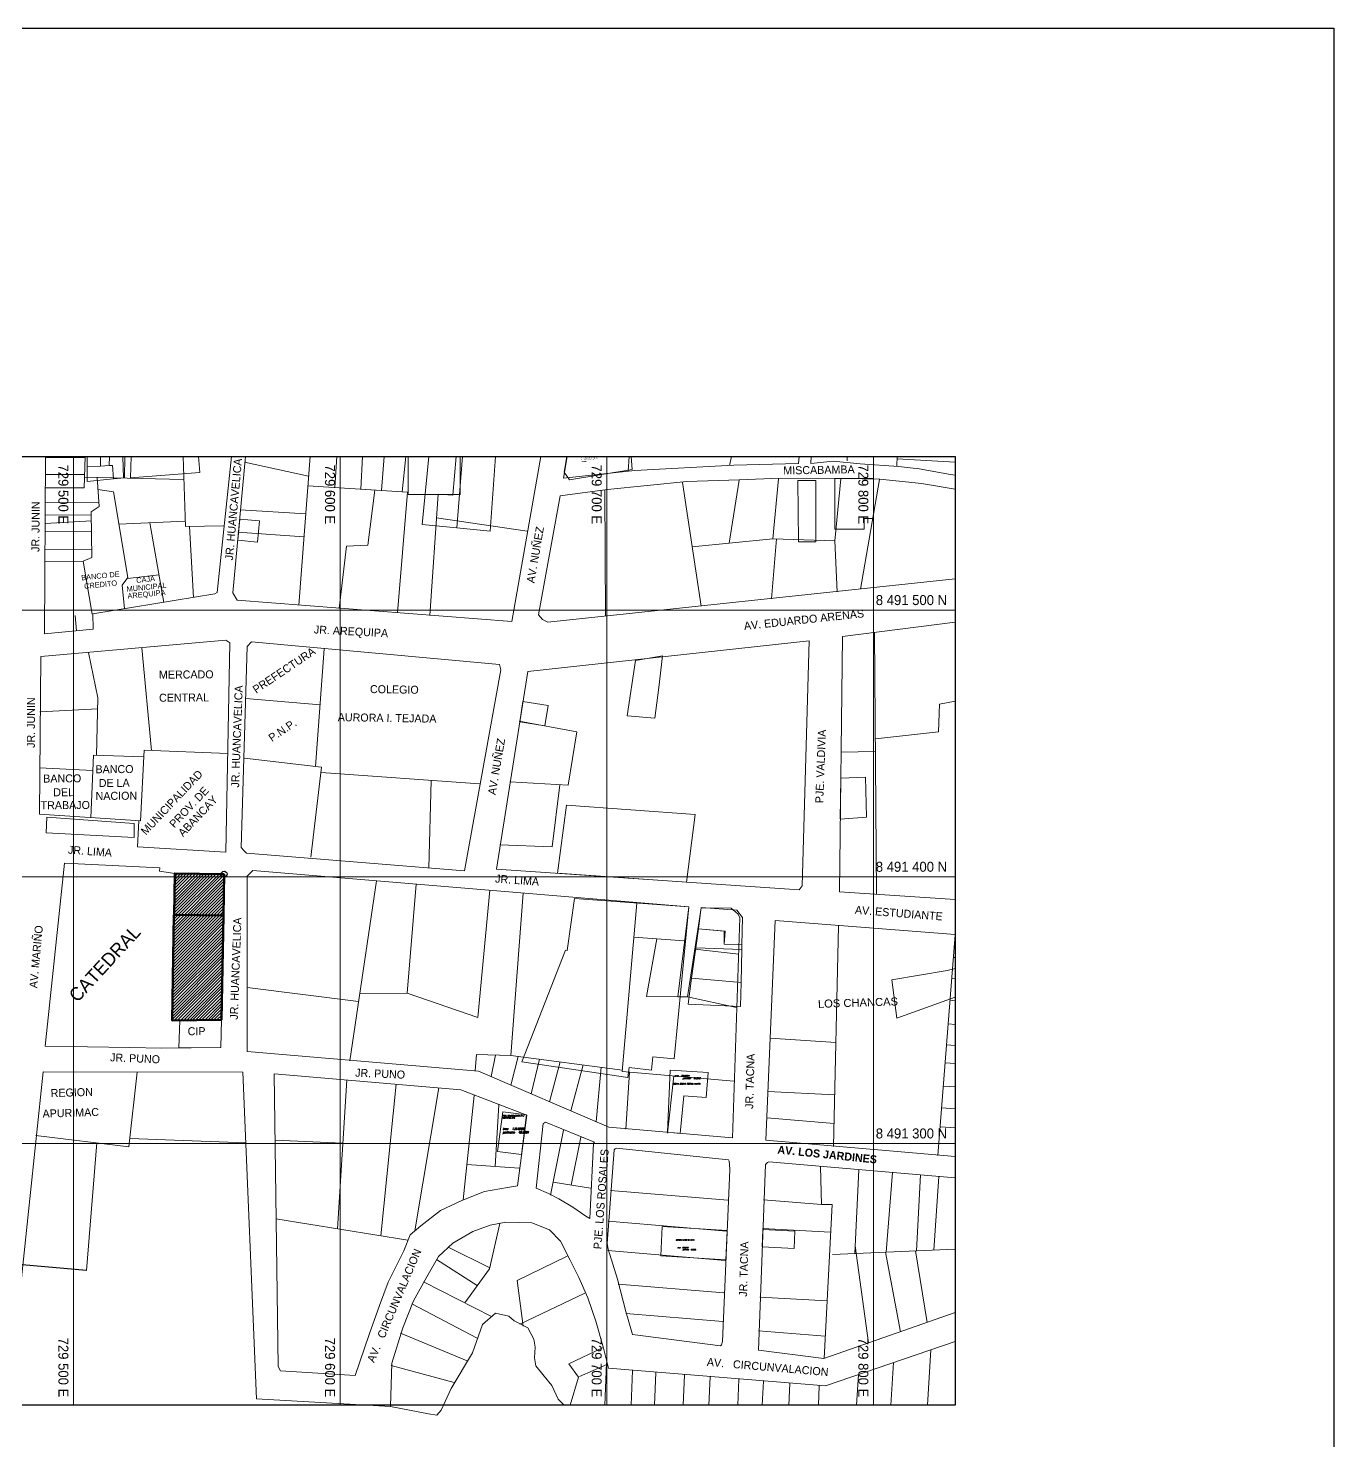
# Model space of a CAD drawing. Header units: metres. Extents: x 729055 to 734858, y 8489029 to 8491869.
# Drawn here: x 734368 to 734858, y 8489455 to 8489984 of the extents above; entities that cross this region are included whole.
import ezdxf
from ezdxf.enums import TextEntityAlignment as Align

# ---------------------------------------------------------------- set-up
doc = ezdxf.new("R2010")
doc.units = ezdxf.units.M
for name, color, linetype, lineweight in [('AREA DE EXCAVACION', 5, 'Continuous', 60), ('CATASTRO', 1, 'Continuous', 18), ('GRILLAS', 7, 'Continuous', 0), ('HACH', 7, 'Continuous', 0), ('lotes', 146, 'Continuous', 18), ('TEXTO', 7, 'Continuous', 0)]:
    doc.layers.add(name, color=color, linetype=linetype, lineweight=lineweight)
doc.layers.add('manzanas', color=2, linetype='Continuous')
doc.styles.add('1. Barrios', font='@PMingLiU-ExtB.ttf')
doc.styles.add('abancay85', font='swiss.ttf', dxfattribs={"height": 8.5})
doc.styles.add('MEMBRET', font='romab___.ttf', dxfattribs={"height": 0.5})
doc.styles.add('SIMPLEX', font='simplex.shx', dxfattribs={"width": 0.75, "oblique": 20, "height": 1.75})
doc.styles.get("Standard").update_dxf_attribs({"font": 'BELL.TTF'})

msp = doc.modelspace()

# ---------------------------------------------------------------- hatches: boundary and pattern name
at = {"layer": 'HACH'}
h = msp.add_hatch(dxfattribs=at)
h.set_pattern_fill('ANSI31', color=256, scale=0.25)
h.set_pattern_definition([(45, (4885.3716, -1733.8377), (-0.56126600757, 0.56126600757), [])])
h.paths.add_polyline_path([(734441.659, 8489651.658), (734441.891, 8489667.157), (734423.393, 8489667.433), (734423.161, 8489651.935)])
h.paths.add_polyline_path([(734423.061, 8489651.937), (734422.466, 8489612.221), (734440.854, 8489612.517), (734441.659, 8489651.658)])

# ---------------------------------------------------------------- linework, layer by layer
at = {"lineweight": 0}
for p, q in [((734375.171, 8489682.602), (734375.383, 8489688.52)), ((734375.383, 8489688.52), (734408.184, 8489686.12)), ((734408.184, 8489686.12), (734408.143, 8489680.831)), ((734408.143, 8489680.831), (734375.171, 8489682.602))]:
    msp.add_line(p, q, dxfattribs=at)
msp.add_line((734390.316, 8489518.531), (734366.207, 8489520.604))
at = {"color": 251}
msp.add_lwpolyline([(734027.391, 8489984.332), (734858.033, 8489984.332), (734858.033, 8489028.725), (734027.391, 8489028.725)], close=True, dxfattribs=at)
at = {"color": 5, "lineweight": -3, "flags": 128}
for points in [[(734716.018, 8489823.75), (734716.018, 8489467.972), (734176.239, 8489467.972), (734176.239, 8489823.75), (734716.018, 8489823.75)], [(734176.239, 8489823.75), (734716.018, 8489823.75), (734716.018, 8489467.972), (734176.239, 8489467.972)]]:
    msp.add_lwpolyline(points, close=True, dxfattribs=at)
at = {"lineweight": 0}
msp.add_lwpolyline([(734386.555, 8489758.439), (734386.007, 8489764.109)], dxfattribs=at)
at = {"layer": 'AREA DE EXCAVACION', "color": 12, "true_color": 0xd90d02, "flags": 128}
for points in [[(734441.891, 8489667.157), (734423.393, 8489667.433), (734423.161, 8489651.935), (734441.659, 8489651.658)], [(734441.659, 8489651.658), (734423.161, 8489651.935), (734423.061, 8489651.937), (734422.466, 8489612.221), (734440.854, 8489612.517)]]:
    msp.add_lwpolyline(points, close=True, dxfattribs=at)
at = {"layer": 'CATASTRO'}
for p, q in [((734374.871, 8489823.75), (734374.524, 8489757.274)), ((734439.264, 8489772.794), (734444.646, 8489823.75)), ((734449.936, 8489823.75), (734445.134, 8489772.68)), ((734549.743, 8489761.905), (734560.69, 8489823.75)), ((734570.529, 8489823.75), (734569.194, 8489815.625)), ((734595.868, 8489818.553), (734633.036, 8489820.546)), ((734633.036, 8489820.546), (734657.281, 8489821.143)), ((734657.281, 8489821.143), (734657.578, 8489823.75)), ((734661.882, 8489821.144), (734662.074, 8489823.75)), ((734670.287, 8489821.964), (734661.882, 8489821.144)), ((734680.461, 8489821), (734670.287, 8489821.964)), ((734694.823, 8489819.968), (734680.461, 8489821)), ((734569.194, 8489815.625), (734595.868, 8489818.553)), ((734635.099, 8489815.006), (734650.437, 8489815.563)), ((734650.437, 8489815.563), (734674.397, 8489815.537)), ((734674.397, 8489815.537), (734687.774, 8489815.243)), ((734687.774, 8489815.243), (734703.38, 8489813.642)), ((734702.586, 8489819.067), (734694.823, 8489819.968)), ((734714.273, 8489817.04), (734702.586, 8489819.067)), ((734716.018, 8489816.7), (734714.273, 8489817.04)), ((734567.869, 8489808.947), (734585.723, 8489811.374)), ((734585.723, 8489811.374), (734615.382, 8489814.322)), ((734615.382, 8489814.322), (734635.099, 8489815.006)), ((734703.38, 8489813.642), (734716.018, 8489811.439)), ((734559.764, 8489764.371), (734567.869, 8489808.947)), ((734438.411, 8489772.202), (734439.264, 8489772.794)), ((734716.018, 8489777.841), (734563.28, 8489761.625)), ((734392.632, 8489764.749), (734438.411, 8489772.202)), ((734445.134, 8489772.68), (734446.847, 8489769.873)), ((734446.847, 8489769.873), (734549.743, 8489761.905)), ((734392.773, 8489759.041), (734392.632, 8489764.749)), ((734561.286, 8489762.646), (734559.764, 8489764.371)), ((734563.28, 8489761.625), (734561.286, 8489762.646)), ((734374.524, 8489757.274), (734392.773, 8489759.041)), ((734716.018, 8489761.578), (734673.797, 8489756.298)), ((734442.561, 8489754.919), (734373.213, 8489748.771)), ((734444.074, 8489753.856), (734442.561, 8489754.919)), ((734442.584, 8489675.423), (734444.074, 8489753.856)), ((734450.603, 8489752.475), (734448.236, 8489677.111)), ((734452.132, 8489754.193), (734450.603, 8489752.475)), ((734545.187, 8489745.779), (734452.132, 8489754.193)), ((734555.748, 8489743.153), (734661.315, 8489754.651)), ((734661.315, 8489754.651), (734658.642, 8489662.779)), ((734673.797, 8489756.298), (734672.66, 8489660.489)), ((734373.213, 8489748.771), (734372.668, 8489689.671)), ((734532.04, 8489668.39), (734545.622, 8489743.749)), ((734544.011, 8489669.038), (734555.748, 8489743.153)), ((734545.622, 8489743.749), (734545.187, 8489745.779)), ((734372.668, 8489689.671), (734410.486, 8489687.114)), ((734409.917, 8489687.153), (734409.387, 8489677.42)), ((734409.387, 8489677.42), (734442.589, 8489675.423)), ((734448.236, 8489677.111), (734449.436, 8489675.854)), ((734449.436, 8489675.854), (734450.262, 8489674.989)), ((734450.262, 8489674.989), (734532.04, 8489668.39)), ((734382.003, 8489671.223), (734374.73, 8489602.633)), ((734450.569, 8489666.426), (734452.693, 8489668.474)), ((734452.693, 8489668.474), (734616.227, 8489654.848)), ((734657.559, 8489661.31), (734544.011, 8489669.038)), ((734450.524, 8489600.606), (734450.569, 8489666.426)), ((734658.642, 8489662.779), (734657.559, 8489661.31)), ((734672.66, 8489660.489), (734716.018, 8489657.606)), ((734616.227, 8489654.848), (734612.022, 8489621.121)), ((734615.641, 8489621.084), (734620.836, 8489654.574)), ((734620.836, 8489654.574), (734632.075, 8489654.35)), ((734632.075, 8489654.35), (734634.734, 8489652.176)), ((734634.734, 8489652.176), (734635.36, 8489650.728)), ((734635.36, 8489650.728), (734632.567, 8489568.239)), ((734648.492, 8489649.717), (734645.044, 8489567.332)), ((734716.018, 8489644.516), (734648.492, 8489649.717)), ((734612.022, 8489621.121), (734615.641, 8489621.084)), ((734537.241, 8489593.311), (734450.524, 8489600.606)), ((734360.915, 8489467.972), (734374.044, 8489592.993)), ((734374.044, 8489592.993), (734448.898, 8489592.905)), ((734448.898, 8489592.905), (734454.036, 8489470.417)), ((734586.163, 8489572.223), (734537.241, 8489593.311)), ((734530.729, 8489586.322), (734460.728, 8489592.206)), ((734460.728, 8489592.206), (734462.151, 8489482.54)), ((734555.37, 8489576.772), (734530.729, 8489586.322)), ((734551.954, 8489550.324), (734555.37, 8489576.772)), ((734561.552, 8489573.631), (734558.869, 8489549.332)), ((734562.018, 8489573.834), (734561.552, 8489573.631)), ((734562.445, 8489574.13), (734562.018, 8489573.834)), ((734580.755, 8489566.657), (734562.445, 8489574.13)), ((734632.567, 8489568.239), (734586.163, 8489572.223)), ((734579.042, 8489538.064), (734580.369, 8489566.268)), ((734580.369, 8489566.268), (734580.755, 8489566.657)), ((734645.044, 8489567.332), (734716.018, 8489561.281)), ((734588.137, 8489563.815), (734585.493, 8489528.66)), ((734588.543, 8489564.158), (734588.137, 8489563.815)), ((734589.01, 8489564.361), (734588.543, 8489564.158)), ((734631.041, 8489559.976), (734589.01, 8489564.361)), ((734628.837, 8489491.891), (734631.495, 8489556.234)), ((734631.243, 8489559.508), (734631.041, 8489559.976)), ((734631.481, 8489558.447), (734631.243, 8489559.508)), ((734631.495, 8489556.234), (734631.481, 8489558.447)), ((734644.91, 8489558.286), (734642.257, 8489488.675)), ((734645.722, 8489558.971), (734644.91, 8489558.286)), ((734646.169, 8489559.221), (734645.722, 8489558.971)), ((734716.018, 8489553.229), (734646.169, 8489559.221)), ((734548.157, 8489549.619), (734551.954, 8489550.324)), ((734530.994, 8489544.829), (734539.515, 8489548.196)), ((734539.515, 8489548.196), (734548.157, 8489549.619)), ((734558.869, 8489549.332), (734563.59, 8489547.388)), ((734563.59, 8489547.388), (734567.417, 8489545.332)), ((734567.417, 8489545.332), (734572.717, 8489542.307)), ((734515.731, 8489535.262), (734523.015, 8489540.976)), ((734523.015, 8489540.976), (734530.994, 8489544.829)), ((734572.717, 8489542.307), (734577.517, 8489538.899)), ((734511.65, 8489531.881), (734515.731, 8489535.262)), ((734535.176, 8489533.109), (734541.638, 8489535.471)), ((734541.638, 8489535.471), (734547.537, 8489536.7)), ((734547.537, 8489536.7), (734557.293, 8489536.443)), ((734557.293, 8489536.443), (734563.98, 8489533.799)), ((734577.517, 8489538.899), (734579.042, 8489538.064)), ((734509.268, 8489525.854), (734511.65, 8489531.881)), ((734527.627, 8489528.777), (734535.176, 8489533.109)), ((734563.98, 8489533.799), (734568.029, 8489529.565)), ((734568.029, 8489529.565), (734571.687, 8489522.388)), ((734503.408, 8489514.156), (734509.268, 8489525.854)), ((734517.89, 8489516.172), (734522.343, 8489523.819)), ((734522.343, 8489523.819), (734527.627, 8489528.777)), ((734585.493, 8489528.66), (734585.942, 8489526.469)), ((734585.942, 8489526.469), (734589.469, 8489515.241)), ((734571.687, 8489522.388), (734574.862, 8489515.944)), ((734500.121, 8489505.35), (734503.408, 8489514.156)), ((734512.975, 8489507.159), (734517.89, 8489516.172)), ((734574.862, 8489515.944), (734578.242, 8489508.258)), ((734589.469, 8489515.241), (734592.584, 8489503.168)), ((734578.242, 8489508.258), (734581.312, 8489499.494)), ((734496.288, 8489494.477), (734500.121, 8489505.35)), ((734508.932, 8489497.027), (734512.975, 8489507.159)), ((734592.584, 8489503.168), (734595.019, 8489494.461)), ((734666.795, 8489485.515), (734716.018, 8489502.751)), ((734535.059, 8489487.637), (734538.822, 8489498.258)), ((734538.822, 8489498.258), (734543.646, 8489502.551)), ((734543.646, 8489502.551), (734548.683, 8489501.378)), ((734548.683, 8489501.378), (734550.718, 8489499.63)), ((734550.718, 8489499.63), (734555.741, 8489497.021)), ((734581.312, 8489499.494), (734584.189, 8489489.361)), ((734491.002, 8489479.145), (734496.288, 8489494.477)), ((734504.807, 8489483.752), (734508.932, 8489497.027)), ((734555.741, 8489497.021), (734558.026, 8489492.792)), ((734558.026, 8489492.792), (734558.555, 8489489.765)), ((734595.019, 8489494.461), (734628.041, 8489490.27)), ((734527.014, 8489474.212), (734535.059, 8489487.637)), ((734558.555, 8489489.765), (734558.283, 8489485.749)), ((734584.189, 8489489.361), (734586.084, 8489481.927)), ((734628.041, 8489490.27), (734628.427, 8489490.659)), ((734628.427, 8489490.659), (734628.837, 8489491.891)), ((734642.257, 8489488.675), (734666.795, 8489485.515)), ((734667.366, 8489475.223), (734716.018, 8489491.949)), ((734462.151, 8489482.54), (734463.065, 8489480.939)), ((734504.232, 8489467.525), (734504.807, 8489483.752)), ((734558.283, 8489485.749), (734558.84, 8489482.788)), ((734558.84, 8489482.788), (734561.904, 8489478.934)), ((734586.084, 8489481.927), (734667.366, 8489475.223)), ((734463.065, 8489480.939), (734491.002, 8489479.145)), ((734561.904, 8489478.934), (734564.852, 8489475.362)), ((734523.329, 8489466.208), (734527.014, 8489474.212)), ((734564.852, 8489475.362), (734567.211, 8489470.284)), ((734454.036, 8489470.417), (734504.232, 8489467.525)), ((734504.232, 8489467.525), (734518.553, 8489464.739)), ((734521.613, 8489464.238), (734523.329, 8489466.208)), ((734567.211, 8489470.284), (734569.472, 8489467.972)), ((734518.553, 8489464.739), (734521.613, 8489464.238))]:
    msp.add_line(p, q, dxfattribs=at)
for points in [[(734423.396, 8489667.433), (734417.672, 8489668.285), (734417.78, 8489669.55), (734382.003, 8489671.223)], [(734374.73, 8489602.633), (734406.587, 8489602.089), (734418.367, 8489601.94), (734440.645, 8489602.153), (734440.854, 8489612.517)]]:
    msp.add_lwpolyline(points, dxfattribs=at)
at = {"layer": 'GRILLAS'}
for points in [[(734385.372, 8489467.972), (734385.372, 8489823.75)], [(734485.372, 8489467.972), (734485.372, 8489823.75)], [(734585.372, 8489467.972), (734585.372, 8489823.75)], [(734685.372, 8489467.972), (734685.372, 8489823.75)], [(734176.239, 8489766.162), (734716.018, 8489766.162)], [(734176.239, 8489666.162), (734716.018, 8489666.162)], [(734176.239, 8489566.162), (734716.018, 8489566.162)]]:
    msp.add_lwpolyline(points, dxfattribs=at)
at = {"layer": 'lotes'}
for p, q in [((734374.87, 8489823.394), (734389.765, 8489823.332)), ((734389.383, 8489811.942), (734389.779, 8489823.75)), ((734404.141, 8489815.62), (734403.957, 8489823.75)), ((734426.568, 8489823.75), (734427.369, 8489797.513)), ((734449.548, 8489821.613), (734473.59, 8489816.348)), ((734469.886, 8489767.979), (734474.156, 8489823.75)), ((734484.121, 8489823.75), (734483.358, 8489812.116)), ((734493.12, 8489811.494), (734493.82, 8489823.75)), ((734510.002, 8489823.75), (734508.698, 8489810.501)), ((734527.625, 8489809.295), (734528.97, 8489823.75)), ((734593.452, 8489818.196), (734593.745, 8489823.75)), ((734631.434, 8489820.35), (734632.158, 8489823.75)), ((734675.526, 8489823.75), (734675.573, 8489822.084)), ((734694.253, 8489823.75), (734694.212, 8489820.282)), ((734694.243, 8489822.937), (734716.018, 8489821.678)), ((734374.836, 8489817.029), (734389.552, 8489816.967)), ((734389.517, 8489815.949), (734426.832, 8489815.111)), ((734395.026, 8489805.016), (734394.284, 8489815.842)), ((734647.631, 8489792.877), (734649.862, 8489815.426)), ((734673.237, 8489815.412), (734670.901, 8489792.099)), ((734680.603, 8489773.975), (734687.67, 8489815.105)), ((734374.81, 8489812.06), (734389.383, 8489811.942)), ((734400.415, 8489810.48), (734394.593, 8489811.338)), ((734405.755, 8489778.335), (734400.415, 8489810.48)), ((734473.315, 8489812.756), (734510.658, 8489810.376)), ((734495.741, 8489790.517), (734498.389, 8489811.158)), ((734510.658, 8489810.376), (734506.877, 8489765.109)), ((734584.938, 8489763.834), (734584.714, 8489811.151)), ((734613.75, 8489814.062), (734620.74, 8489767.629)), ((734631.253, 8489791.257), (734634.997, 8489814.889)), ((734374.78, 8489806.327), (734394.923, 8489806.515)), ((734392.055, 8489803.024), (734395.026, 8489805.016)), ((734519.061, 8489764.163), (734522.195, 8489809.641)), ((734522.195, 8489809.641), (734527.625, 8489809.295)), ((734374.74, 8489798.598), (734392.109, 8489799.603)), ((734374.756, 8489801.711), (734392.073, 8489801.873)), ((734392.325, 8489785.91), (734392.055, 8489803.024)), ((734427.308, 8489799.498), (734402.43, 8489798.352)), ((734447.862, 8489803.709), (734472.514, 8489802.298)), ((734521.584, 8489800.767), (734555.565, 8489795.814)), ((734374.724, 8489795.565), (734392.17, 8489795.727)), ((734414.063, 8489798.888), (734419.272, 8489769.033)), ((734427.369, 8489797.513), (734441.711, 8489797.761)), ((734428.918, 8489797.54), (734430.429, 8489770.848)), ((734447.075, 8489795.363), (734471.854, 8489793.676)), ((734374.689, 8489788.897), (734392.275, 8489789.061)), ((734485.057, 8489766.802), (734487.737, 8489790.088)), ((734487.737, 8489790.088), (734495.741, 8489790.517)), ((734647.631, 8489792.877), (734617.39, 8489789.886)), ((734649.076, 8489792.829), (734647.186, 8489770.433)), ((734670.901, 8489792.099), (734647.631, 8489792.877)), ((734670.901, 8489792.099), (734671.858, 8489773.048)), ((734374.666, 8489784.396), (734389.101, 8489784.53)), ((734389.056, 8489784.511), (734392.325, 8489785.91)), ((734392.427, 8489764.667), (734389.056, 8489784.511)), ((734403.699, 8489775.454), (734405.755, 8489778.335)), ((734405.694, 8489778.044), (734417.49, 8489779.438)), ((734404.501, 8489766.631), (734403.699, 8489775.454)), ((734685.85, 8489757.703), (734686.519, 8489659.567)), ((734414.663, 8489713.494), (734411.079, 8489752.061)), ((734479.467, 8489751.607), (734476.196, 8489707.477)), ((734391.048, 8489750.289), (734394.579, 8489733.239)), ((734394.579, 8489733.239), (734394.039, 8489711.682)), ((734450.014, 8489732.976), (734477.913, 8489730.646)), ((734709.793, 8489720.551), (734710.234, 8489730.856)), ((734710.234, 8489730.856), (734716.018, 8489732.013)), ((734372.812, 8489727.988), (734394.476, 8489729.101)), ((734552.594, 8489724.462), (734574.117, 8489720.452)), ((734574.117, 8489720.452), (734570.958, 8489700.448)), ((734686.121, 8489717.908), (734709.793, 8489720.551)), ((734391.852, 8489688.277), (734392.931, 8489711.718)), ((734392.931, 8489711.718), (734411.791, 8489711.109)), ((734410.486, 8489687.114), (734411.926, 8489713.595)), ((734411.926, 8489713.595), (734443.287, 8489712.443)), ((734449.573, 8489710.573), (734478.478, 8489707.212)), ((734673.191, 8489712.877), (734686.154, 8489713.073)), ((734372.615, 8489706.982), (734392.669, 8489706.029)), ((734478.478, 8489707.212), (734474.449, 8489673.492)), ((734478.251, 8489705.309), (734537.721, 8489700.997)), ((734519.545, 8489702.315), (734518.652, 8489669.481)), ((734570.958, 8489700.448), (734548.992, 8489701.739)), ((734567.763, 8489700.636), (734564.867, 8489677.424)), ((734564.867, 8489677.424), (734545.25, 8489678.138)), ((734499.095, 8489664.607), (734489.002, 8489597.096)), ((734510.557, 8489622.478), (734513.857, 8489663.377)), ((734541.506, 8489661.074), (734537.107, 8489613.425)), ((734549.447, 8489599.137), (734554.033, 8489660.03)), ((734596.667, 8489656.216), (734591.207, 8489593.147)), ((734670.437, 8489565.021), (734672.312, 8489647.739)), ((734595.571, 8489643.557), (734614.435, 8489642.149)), ((734604.225, 8489642.911), (734600.296, 8489621.303)), ((734709.552, 8489561.68), (734716.027, 8489644.365)), ((734618.413, 8489638.956), (734634.9, 8489637.15)), ((734715.367, 8489635.932), (734716.018, 8489635.887)), ((734492.333, 8489619.377), (734450.541, 8489624.598)), ((734714.758, 8489628.155), (734716.018, 8489628.066)), ((734510.557, 8489622.478), (734492.792, 8489622.443)), ((734537.107, 8489613.425), (734510.557, 8489622.478)), ((734600.296, 8489621.303), (734612.022, 8489621.121)), ((734615.641, 8489621.084), (734633.999, 8489617.151)), ((734714.106, 8489619.83), (734716.018, 8489619.696)), ((734713.412, 8489610.961), (734716.018, 8489610.779)), ((734646.646, 8489605.609), (734671.32, 8489603.974)), ((734536.495, 8489599.533), (734536, 8489593.411)), ((734549.447, 8489599.137), (734536.495, 8489599.533)), ((734542.058, 8489591.235), (734543.628, 8489599.315)), ((734552.216, 8489598.774), (734549.39, 8489588.074)), ((734591.251, 8489593.655), (734549.447, 8489599.137)), ((734712.795, 8489603.09), (734716.018, 8489602.865)), ((734409.254, 8489592.952), (734406.177, 8489564.913)), ((734557.096, 8489584.753), (734560.184, 8489597.729)), ((734567.872, 8489596.721), (734563.962, 8489581.793)), ((734571.912, 8489578.366), (734576.526, 8489595.586)), ((734581.39, 8489574.281), (734583.25, 8489594.704)), ((734591.207, 8489593.147), (734633.059, 8489589.506)), ((734592.583, 8489571.538), (734593.961, 8489592.907)), ((734712.273, 8489596.42), (734716.018, 8489596.158)), ((734487.895, 8489589.922), (734484.393, 8489534.162)), ((734500.711, 8489531.516), (734506.394, 8489588.368)), ((734608.137, 8489570.076), (734610.515, 8489591.467)), ((734711.587, 8489587.669), (734716.018, 8489587.359)), ((734513.407, 8489533.435), (734522.378, 8489587.024)), ((734535.715, 8489584.195), (734531.523, 8489545.028)), ((734645.81, 8489585.636), (734670.876, 8489584.395)), ((734543.53, 8489557.548), (734544.891, 8489580.637)), ((734710.947, 8489579.485), (734716.018, 8489579.129)), ((734645.399, 8489575.813), (734670.633, 8489573.689)), ((734710.394, 8489572.434), (734716.018, 8489572.04)), ((734406.177, 8489564.913), (734371.318, 8489569.204)), ((734394.144, 8489566.394), (734390.316, 8489518.531)), ((734406.523, 8489568.062), (734450.012, 8489566.35)), ((734461.049, 8489567.454), (734486.406, 8489566.218)), ((734569.228, 8489571.155), (734564.355, 8489546.739)), ((734572.01, 8489550.556), (734575.686, 8489568.519)), ((734532.937, 8489558.247), (734552.587, 8489556.951)), ((734665.563, 8489557.411), (734665.877, 8489543.323)), ((734679.907, 8489556.327), (734678.429, 8489524.851)), ((734579.343, 8489549.416), (734565.324, 8489551.596)), ((734690.201, 8489525.386), (734692.527, 8489555.244)), ((734703.021, 8489554.344), (734701.597, 8489525.904)), ((734709.966, 8489553.748), (734708.057, 8489526.198)), ((734586.756, 8489548.514), (734630.792, 8489544.873)), ((734665.877, 8489543.323), (734644.171, 8489545.065)), ((734665.877, 8489543.323), (734669.877, 8489543.207)), ((734669.877, 8489543.207), (734666.907, 8489485.516)), ((734461.272, 8489537.912), (734510.856, 8489529.871)), ((734541.42, 8489519.173), (734545.3, 8489536.178)), ((734585.886, 8489536.959), (734630.311, 8489533.285)), ((734669.344, 8489532.857), (734643.76, 8489534.322)), ((734541.505, 8489519.542), (734525.89, 8489527.271)), ((734551.798, 8489514.75), (734570.595, 8489523.945)), ((734585.824, 8489525.962), (734629.856, 8489522.322)), ((734670.043, 8489524.469), (734716.018, 8489526.56)), ((734678.568, 8489527.813), (734683.586, 8489491.353)), ((734695.601, 8489495.558), (734689.981, 8489525.376)), ((734701.124, 8489525.883), (734705.569, 8489499.047)), ((734716.018, 8489525.837), (734715.894, 8489526.555)), ((734536.799, 8489512.848), (734521.491, 8489522.67)), ((734532.111, 8489506.433), (734541.42, 8489519.173)), ((734542.144, 8489501.328), (734516.674, 8489514.288)), ((734554.04, 8489497.669), (734551.798, 8489514.75)), ((734589.661, 8489513.435), (734629.352, 8489510.153)), ((734552.738, 8489498.345), (734577.151, 8489510.073)), ((734642.772, 8489508.504), (734668.022, 8489507.18)), ((734536.797, 8489493.137), (734512.292, 8489505.96)), ((734592.527, 8489502.378), (734628.904, 8489499.37)), ((734508.101, 8489495.047), (734533.077, 8489484.641)), ((734642.289, 8489495.87), (734667.34, 8489493.941)), ((734583.856, 8489489.549), (734571.227, 8489483.584)), ((734705.662, 8489467.972), (734706.926, 8489488.777)), ((734528.222, 8489476.542), (734504.53, 8489482.858)), ((734571.227, 8489483.584), (734574.82, 8489478.573)), ((734575.11, 8489478.802), (734585.45, 8489483.323)), ((734584.624, 8489467.972), (734585.309, 8489483.879)), ((734691.956, 8489467.972), (734692.928, 8489483.967)), ((734574.82, 8489478.573), (734571.638, 8489467.972)), ((734594.523, 8489467.972), (734595.086, 8489481.05)), ((734603.255, 8489467.972), (734603.787, 8489480.331)), ((734614.016, 8489467.972), (734614.51, 8489479.445)), ((734623.697, 8489467.972), (734624.157, 8489478.648)), ((734634.504, 8489467.972), (734634.925, 8489477.758)), ((734643.725, 8489467.972), (734644.114, 8489476.998)), ((734653.686, 8489467.972), (734654.039, 8489476.178)), ((734679.097, 8489467.972), (734679.795, 8489479.454)), ((734664.783, 8489467.972), (734665.097, 8489475.264))]:
    msp.add_line(p, q, dxfattribs=at)
for points in [[(734390.589, 8489823.75), (734390.575, 8489820.057), (734395.566, 8489820.106), (734395.582, 8489823.75)], [(734404.699, 8489823.75), (734404.483, 8489815.745), (734400.473, 8489815.346), (734400.076, 8489820.33), (734398.728, 8489820.393), (734398.854, 8489823.75)], [(734432.333, 8489823.75), (734432.833, 8489817.688), (734406.733, 8489815.788), (734407.004, 8489823.75)], [(734500.909, 8489810.998), (734493.12, 8489811.494), (734493.82, 8489823.75)], [(734501.902, 8489823.75), (734500.909, 8489810.998)], [(734510.933, 8489823.75), (734510.933, 8489809.531), (734530.433, 8489809.531), (734530.433, 8489823.75)], [(734530.433, 8489823.75), (734530.433, 8489809.531), (734510.933, 8489809.531), (734510.933, 8489823.75)], [(734510.933, 8489809.531), (734510.933, 8489823.75)], [(734531.234, 8489823.75), (734529.118, 8489796.952), (734516.144, 8489798.201), (734518.608, 8489823.75)], [(734543.707, 8489823.75), (734541.676, 8489795.742), (734529.118, 8489796.952), (734531.234, 8489823.75)], [(734530.433, 8489823.75), (734530.433, 8489809.531)], [(734594.487, 8489823.75), (734594.916, 8489818.911), (734571.44, 8489815.001), (734569.43, 8489817.832), (734570.448, 8489823.75)], [(734398.728, 8489820.393), (734395.566, 8489820.106), (734390.575, 8489820.057), (734390.552, 8489814.357), (734400.473, 8489815.346), (734400.076, 8489820.33)], [(734716.018, 8489621.007), (734694.124, 8489613.177), (734692.345, 8489627.567), (734713.063, 8489630.993), (734716.018, 8489631.704)]]:
    msp.add_lwpolyline(points, dxfattribs=at)
for points in [[(734670.972, 8489815.545), (734685.372, 8489815.545), (734685.372, 8489800.545), (734681.972, 8489800.545), (734681.972, 8489796.545), (734670.972, 8489796.545)], [(734670.972, 8489815.544), (734685.372, 8489815.545), (734685.372, 8489800.545), (734681.972, 8489800.545), (734681.972, 8489796.545), (734670.972, 8489796.545)], [(734657.044, 8489814.807), (734663.844, 8489814.807), (734663.844, 8489791.807), (734657.277, 8489791.807), (734657.044, 8489814.807)], [(734447.733, 8489800.281), (734455.2, 8489799.575), (734454.447, 8489791.611), (734446.98, 8489792.317), (734447.733, 8489800.281)], [(734606.308, 8489749.067), (734596.148, 8489747.197), (734593.108, 8489726.537), (734603.398, 8489725.607), (734604.888, 8489737.157)], [(734553.971, 8489731.934), (734563.453, 8489730.433), (734562.233, 8489722.729), (734552.751, 8489724.231)], [(734673.168, 8489703.147), (734682.418, 8489703.507), (734682.768, 8489688.447), (734672.988, 8489687.807)], [(734570.301, 8489693.052), (734618.599, 8489689.525), (734615.346, 8489664.183), (734566.958, 8489667.477)], [(734573.342, 8489657.989), (734616.227, 8489654.848), (734610.652, 8489597.869), (734602.692, 8489598.667), (734602.145, 8489593.697), (734593.848, 8489594.639), (734593.304, 8489590.929), (734553.568, 8489596.747), (734569.874, 8489638.581), (734570.568, 8489638.485)], [(734636.326, 8489650.933), (734636.101, 8489640.693), (734629.374, 8489640.922), (734629.761, 8489645.722), (734619.755, 8489646.642), (734620.835, 8489654.579), (734634.198, 8489653.584)], [(734629.461, 8489645.722), (734629.374, 8489640.922), (734636.101, 8489640.693), (734636.061, 8489638.894), (734618.781, 8489639.48), (734619.755, 8489646.642)], [(734636.061, 8489638.894), (734635.79, 8489626.539), (734617.233, 8489628.098), (734618.781, 8489639.48)], [(734635.79, 8489626.539), (734635.592, 8489617.541), (734615.909, 8489618.362), (734617.233, 8489628.098)], [(734440.854, 8489612.517), (734425.256, 8489612.266), (734424.926, 8489602.002), (734440.645, 8489602.153)], [(734623.438, 8489592.707), (734622.718, 8489583.337), (734614.248, 8489584.067), (734612.948, 8489569.927), (734608.168, 8489570.337), (734609.168, 8489593.687)], [(734553.386, 8489561.995), (734544.461, 8489563.157), (734546.398, 8489578.032), (734555.323, 8489576.869)], [(734630.557, 8489533.524), (734630.057, 8489522.534), (734605.695, 8489524.01), (734606.189, 8489535)], [(734643.978, 8489533.844), (734655.962, 8489533.21), (734655.714, 8489526.715), (734643.731, 8489527.349), (734643.978, 8489533.844)]]:
    msp.add_lwpolyline(points, close=True, dxfattribs=at)
at = {"layer": 'manzanas', "color": 251}
msp.add_circle((734441.891, 8489667.157), 1.106, dxfattribs=at)

# ---------------------------------------------------------------- texts
at = {"layer": 'lotes', "insert": (734575.778, 8489823.458), "char_height": 0.4, "width": 6.5269, "attachment_point": 1}
msp.add_mtext('Prop Alcira Salar Yaipas y Victor y Juan Azurin Camara', dxfattribs=at)
at = {"layer": 'lotes', "attachment_point": 1, "style": 'SIMPLEX'}
for s, insert, char_height, width in [('MEDINA SOSAYA TEOFILA HILARIA', (734610.043, 8489588.807), 0.54781, 13.51602), ('area   204.2744\\P         perimeter   74.5712', (734610.859, 8489591.774), 0.54781, 8.93522), ('PROP. CONSTRUCTORA PY J \\PINGENIEROS EIRL.', (734546.034, 8489576.801), 0.5, 21.89558), ('área   135.0008\\Pperímetro   48.0001', (734546.34, 8489572.073), 0.8, 12.96041), ('CORDOVA HOYOS YONI MARIA', (734611.353, 8489530.174), 0.4, 8.8392), (' área   268.5103\\P         perímetro   70.8226', (734611.717, 8489527.237), 0.4, 6.561)]:
    msp.add_mtext(s, dxfattribs=dict(at, insert=insert, char_height=char_height, width=width))
at = {"layer": 'TEXTO', "style": '1. Barrios'}
for s, p in [('729 500 E', (734381.622, 8489820.75)), ('729 600 E', (734481.622, 8489820.75)), ('729 700 E', (734581.622, 8489820.75)), ('729 800 E', (734681.622, 8489820.75))]:
    msp.add_text(s, height=3.75, rotation=270, dxfattribs=at).set_placement(p, align=Align.MIDDLE_LEFT)
at = {"layer": 'TEXTO', "lineweight": 0}
for s, height, rotation, p in [('JR. HUANCAVELICA', 3, 84.83735, (734445.18, 8489784.706)), ('MISCABAMBA', 3, 1.04415, (734651.63, 8489816.992)), ('JR. JUNIN', 3, 89.80581, (734372.637, 8489787.951)), ('AV. NUÑEZ', 3, 80.29479, (734558.253, 8489776.101)), ('BANCO DE', 2, 5.80581, (734388.424, 8489777.285)), ('CAJA', 2, 5.80581, (734409.039, 8489776.31)), ('CREDITO', 2, 5.80581, (734389.497, 8489774.122)), ('MUNICIPAL', 2, 5.80581, (734405.43, 8489773.013)), ('AREQUIPA', 2, 5.80581, (734405.768, 8489770.427)), ('AV. EDUARDO ARENAS', 3, 6.03612, (734637.002, 8489758.706)), ('PREFECTURA', 3, 33.92551, (734453.915, 8489734.747)), ('MERCADO ', 3, 0.40389, (734417.462, 8489740.436)), ('JR. HUANCAVELICA', 3, 87.90116, (734447.505, 8489699.566)), ('COLEGIO', 3, 359.10802, (734496.576, 8489735.049)), ('JR. JUNIN', 3, 89.80581, (734370.923, 8489714.474)), ('CENTRAL', 3, 0.40389, (734417.496, 8489731.787)), ('AURORA I. TEJADA', 3, 359.10802, (734484.503, 8489724.506)), ('P.N.P.', 3, 33.92551, (734459.824, 8489716.626)), ('PJE. VALDIVIA', 3, 87.84481, (734666.566, 8489693.681)), ('AV. NUÑEZ', 3, 80.29479, (734543.704, 8489696.684)), ('BANCO', 3, 0.40389, (734374.06, 8489701.478)), ('BANCO', 3, 0.40389, (734393.659, 8489704.967)), ('MUNICIPALIDAD', 3, 46.61917, (734412.549, 8489681.581)), ('DEL', 3, 0.40389, (734377.825, 8489696.337)), ('DE LA', 3, 0.40389, (734394.894, 8489699.816)), ('PROV. DE', 3, 46.61917, (734423.227, 8489684.25)), ('TRABAJO', 3, 0.40389, (734373.086, 8489691.466)), ('NACION', 3, 0.40389, (734393.698, 8489694.959)), ('ABANCAY', 3, 46.61917, (734426.544, 8489680.919)), ('JR. LIMA', 3, 355.80581, (734383.268, 8489674.843)), ('JR. LIMA', 3, 355.80581, (734543.45, 8489664.017)), ('AV. ESTUDIANTE', 3, 355.58106, (734678.376, 8489652.301)), ('AV. MARIÑO', 3, 84.73859, (734371.798, 8489624.277)), ('CATEDRAL', 5, 47.45461, (734386.902, 8489618.778)), ('JR. HUANCAVELICA', 3, 87.90116, (734447.008, 8489612.523)), ('CIP', 3, 0.40389, (734428.233, 8489606.734)), ('JR. TACNA', 3, 88.44725, (734640.293, 8489579.067)), ('REGION ', 3, 1.80581, (734376.894, 8489583.528)), ('APURIMAC', 3, 1.80581, (734373.855, 8489575.819)), ('PJE. LOS ROSALES', 3, 85.78228, (734583.379, 8489526.401)), ('JR. TACNA', 3, 88.44725, (734637.993, 8489508.645)), ('AV.   CIRCUNVALACION', 3, 67.05732, (734498.15, 8489483.754)), ('AV.   CIRCUNVALACION', 3, 355.16317, (734622.857, 8489482.782))]:
    msp.add_text(s, height=height, rotation=rotation, dxfattribs=at).set_placement(p)
at = {"layer": 'TEXTO', "style": '1. Barrios'}
for s, p in [('8 491 500 N', (734713.018, 8489769.912)), ('8 491 400 N', (734713.018, 8489669.912)), ('8 491 300 N', (734713.018, 8489569.912))]:
    msp.add_text(s, height=3.75, dxfattribs=at).set_placement(p, align=Align.MIDDLE_RIGHT)
at = {"layer": 'TEXTO'}
for s, rotation, p in [('JR. AREQUIPA', 357.05202, (734475.496, 8489757.423)), ('JR. PUNO', 357.53239, (734399.092, 8489596.972)), ('JR. PUNO', 357.53239, (734490.995, 8489591.233))]:
    msp.add_text(s, height=3, rotation=rotation, dxfattribs=at).set_placement(p)
at = {"layer": 'TEXTO', "style": 'abancay85'}
msp.add_text('LOS CHANCAS', height=3, rotation=1.80581, dxfattribs=at).set_placement((734664.637, 8489616.995))
at = {"layer": 'TEXTO', "lineweight": 0, "style": 'MEMBRET'}
msp.add_text('AV. LOS JARDINES', height=3, rotation=354.19457, dxfattribs=at).set_placement((734649.296, 8489562.405))
at = {"layer": 'TEXTO', "style": '1. Barrios'}
for s, p in [('729 500 E', (734381.622, 8489470.972)), ('729 600 E', (734481.622, 8489470.972)), ('729 700 E', (734581.622, 8489470.972)), ('729 800 E', (734681.622, 8489470.972))]:
    msp.add_text(s, height=3.75, rotation=270, dxfattribs=at).set_placement(p, align=Align.MIDDLE_RIGHT)

doc.saveas('drawing.dxf')
